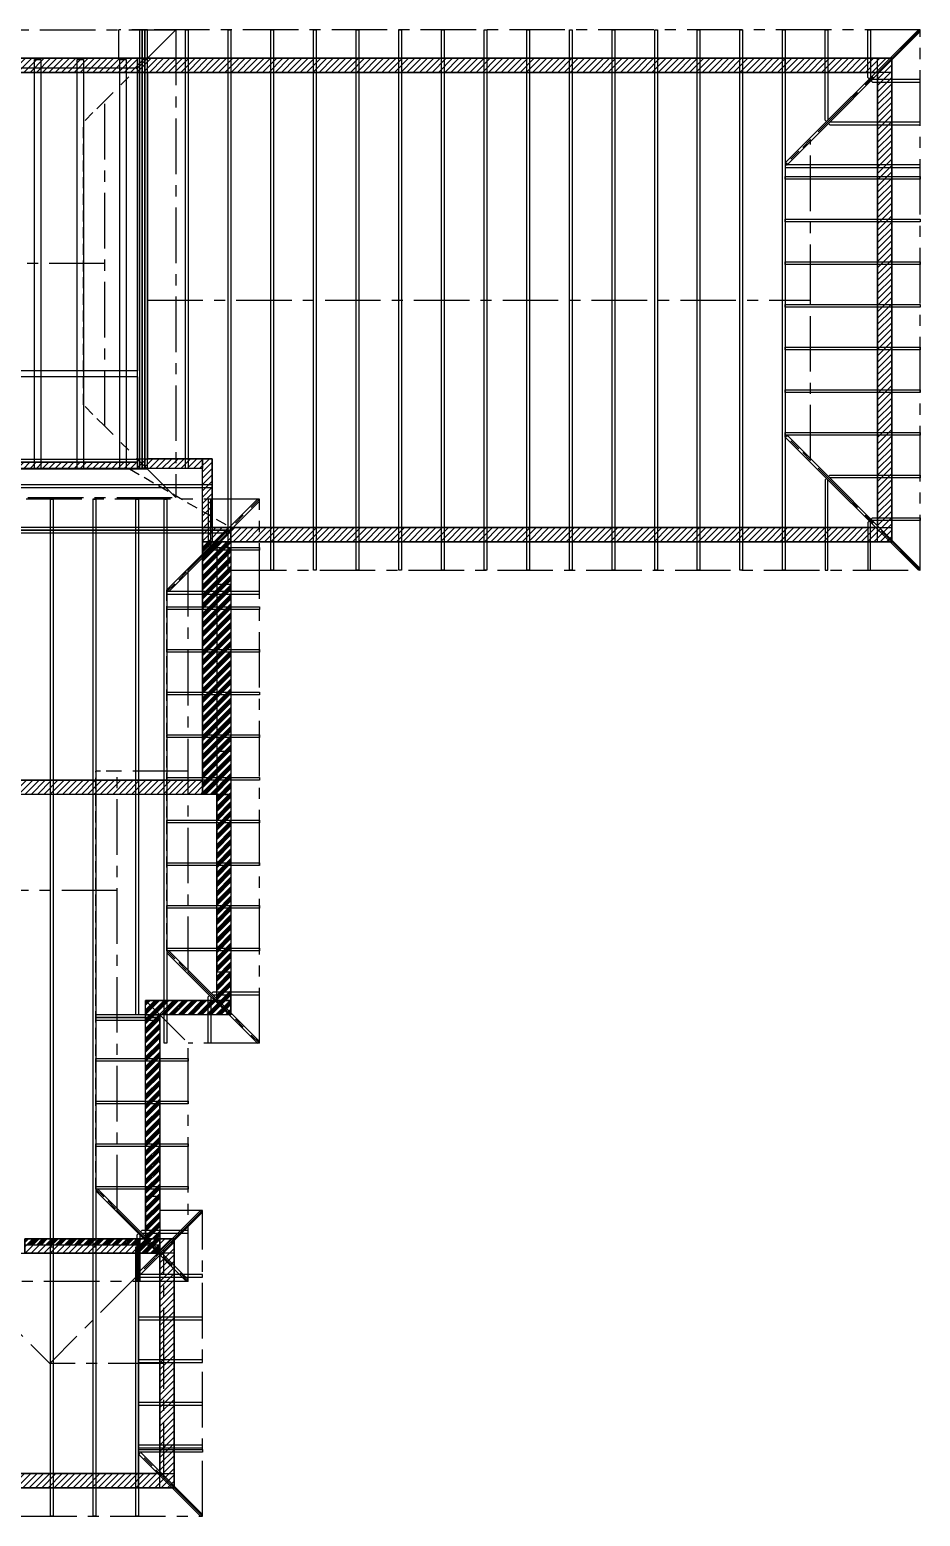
# Model space of a CAD drawing. Header units: inches. Extents: x -1180 to 1932, y 516 to 1352.
# Drawn here: x 1430 to 1932, y 516 to 1352 of the extents above; entities that cross this region are included whole.
import ezdxf

# ---------------------------------------------------------------- set-up
doc = ezdxf.new("R2010")
doc.units = ezdxf.units.IN
doc.header["$LTSCALE"] = 25
doc.header["$MEASUREMENT"] = 0
doc.linetypes.add('CENTER', pattern=[2, 1.25, -0.25, 0.25, -0.25])
doc.linetypes.add('HIDDEN', pattern=[0.375, 0.25, -0.125])
for name, color, linetype in [('1WEXTERIOR', 150, 'Continuous'), ('1WFIXTURES', 3, 'Continuous'), ('1WINTERIOR', 4, 'Continuous'), ('2FTRUSS', 30, 'Continuous'), ('2WEXTERIOR', 190, 'Continuous'), ('3droof', 200, 'Continuous'), ('RBearing', 53, 'Continuous'), ('ROOF', 7, 'CENTER'), ('RTRUSS', 30, 'Continuous')]:
    doc.layers.add(name, color=color, linetype=linetype)
pattern_1 = [(45, (1053.153, 923.9576), (-2.65165, 2.65165), []), (45, (1054.037, 923.9576), (-2.65165, 2.65165), []), (45, (1054.921, 923.9576), (-2.65165, 2.65165), []), (45, (1055.805, 923.9576), (-2.65165, 2.65165), [])]

msp = doc.modelspace()

# ---------------------------------------------------------------- hatches: boundary and pattern name
at = {"layer": '1WFIXTURES'}
h = msp.add_hatch(dxfattribs=at)
h.set_pattern_fill('ANSI31', color=256, scale=20)
h.paths.add_polyline_path([(1527.67545, 1064.10261), (1915.67545, 1064.10261), (1915.67545, 1336.10261), (651.67545, 1336.10261), (651.67545, 1248.10261), (787.67545, 1248.10261), (787.67545, 1160.10261), (795.67545, 1160.10261), (795.67545, 1256.10261), (659.67545, 1256.10261), (659.67545, 1328.10261), (1907.67545, 1328.10261), (1907.67545, 1072.10261), (1527.67545, 1072.10261)])
h = msp.add_hatch(dxfattribs=at)
h.set_pattern_fill('ANSI31', color=256, scale=20)
h.paths.add_polyline_path([(1527.67545, 1072.10261), (1527.67545, 1105.35261), (1252.17545, 1105.35261), (1252.17545, 1108.85261), (1491.17545, 1108.85261), (1491.17545, 1110.85261), (1533.17545, 1110.85261), (1533.17545, 1072.10261)])
h = msp.add_hatch(dxfattribs=at)
h.set_pattern_fill('ANSI34', color=2, scale=5)
h.paths.add_polyline_path([(1495.67545, 672.10261), (1495.67545, 806.10261), (1535.67545, 806.10261), (1535.67545, 922.10261), (1527.67545, 922.10261), (1527.67545, 1064.10261), (1543.67545, 1064.10261), (1543.67545, 798.10261), (1503.67545, 798.10261), (1503.67545, 672.10261)])
h = msp.add_hatch(dxfattribs=at)
h.set_pattern_fill('ANSI31', color=256, scale=20)
h.paths.add_polyline_path([(1379.67545, 930.10261), (1527.67545, 930.10261), (1527.67545, 922.10261), (1379.67545, 922.10261)])
h = msp.add_hatch(dxfattribs=at)
h.set_pattern_fill('ANSI31', color=256, scale=20)
h.paths.add_polyline_path([(759.67545, 752.10261), (751.67545, 752.10261), (751.67545, 532.10261), (1511.67545, 532.10261), (1511.67545, 672.10261), (1427.67545, 672.10261), (1427.67545, 664.10261), (1503.67545, 664.10261), (1503.67545, 540.10261), (759.67545, 540.10261)])
at = {"layer": 'RTRUSS'}
h = msp.add_hatch(dxfattribs=at)
h.set_pattern_fill('ANSI34', color=2, scale=5)
h.set_pattern_definition(pattern_1)
h.paths.add_polyline_path([(1427.67545, 672.10261), (1503.67545, 672.10261), (1503.67545, 668.60261), (1427.67545, 668.60261)])
h = msp.add_hatch(dxfattribs=at)
h.set_pattern_fill('ANSI34', color=2, scale=5)
h.set_pattern_definition(pattern_1)
h.paths.add_polyline_path([(1491.67545, 664.10261), (1503.67545, 664.10261), (1503.67545, 668.60261), (1491.67545, 668.60261)])

# ---------------------------------------------------------------- linework, layer by layer
at = {"layer": '1WEXTERIOR'}
for p, q in [((651.67545, 1336.10261), (1915.67545, 1336.10261)), ((1915.67545, 1336.10261), (1915.67545, 1064.10261)), ((1333.67545, 1328.10261), (1491.17545, 1328.10261)), ((1496.67545, 1328.10261), (1907.67545, 1328.10261)), ((1907.67545, 1328.10261), (1907.67545, 1072.10261)), ((1527.67545, 1072.10261), (1527.67545, 930.10261)), ((1907.67545, 1072.10261), (1527.67545, 1072.10261)), ((1915.67545, 1064.10261), (1535.67545, 1064.10261)), ((1535.67545, 1064.10261), (1535.67545, 922.10261)), ((1543.67545, 1064.10261), (1543.67545, 1040.10261)), ((1543.67545, 1040.10261), (1535.67545, 1040.10261)), ((1543.67545, 946.10261), (1535.67545, 946.10261)), ((1543.67545, 946.10261), (1543.67545, 922.10261)), ((1527.67545, 930.10261), (1392.92545, 930.10261)), ((1543.67545, 922.10261), (1379.67545, 922.10261)), ((1543.67545, 822.10261), (1535.67545, 822.10261)), ((1535.67545, 806.10261), (1535.67545, 822.10261)), ((1543.67545, 798.10261), (1543.67545, 822.10261)), ((1495.67545, 798.10261), (1495.67545, 806.10261)), ((1535.67545, 806.10261), (1495.67545, 806.10261)), ((1543.67545, 798.10261), (1495.67545, 798.10261)), ((1495.67545, 696.10261), (1495.67545, 672.10261)), ((1495.67545, 696.10261), (1503.67545, 696.10261)), ((1503.67545, 696.10261), (1503.67545, 672.10261)), ((1427.67545, 672.10261), (1511.67545, 672.10261)), ((1511.67545, 672.10261), (1511.67545, 532.10261)), ((1419.67545, 664.10261), (1503.67545, 664.10261)), ((1503.67545, 664.10261), (1503.67545, 540.10261)), ((1503.67545, 540.10261), (1333.67545, 540.10261)), ((1511.67545, 532.10261), (751.67545, 532.10261))]:
    msp.add_line(p, q, dxfattribs=at)
at = {"layer": '1WEXTERIOR', "linetype": 'HIDDEN'}
for p, q in [((1543.67545, 1040.10261), (1543.67545, 946.10261)), ((1535.67545, 922.10261), (1535.67545, 822.10261)), ((1543.67545, 922.10261), (1543.67545, 822.10261)), ((1495.67545, 696.10261), (1495.67545, 798.10261)), ((1503.67545, 696.10261), (1503.67545, 798.10261))]:
    msp.add_line(p, q, dxfattribs=at)
at = {"layer": '1WFIXTURES'}
for points in [[(1527.67545, 1064.10261), (1915.67545, 1064.10261), (1915.67545, 1336.10261), (651.67545, 1336.10261), (651.67545, 1248.10261), (787.67545, 1248.10261), (787.67545, 1160.10261), (795.67545, 1160.10261), (795.67545, 1256.10261), (659.67545, 1256.10261), (659.67545, 1328.10261), (1907.67545, 1328.10261), (1907.67545, 1072.10261), (1527.67545, 1072.10261)], [(1527.67545, 1072.10261), (1527.67545, 1105.35261), (1252.17545, 1105.35261), (1252.17545, 1108.85261), (1491.17545, 1108.85261), (1491.17545, 1110.85261), (1533.17545, 1110.85261), (1533.17545, 1072.10261)], [(1379.67545, 930.10261), (1527.67545, 930.10261), (1527.67545, 922.10261), (1379.67545, 922.10261)], [(759.67545, 752.10261), (751.67545, 752.10261), (751.67545, 532.10261), (1511.67545, 532.10261), (1511.67545, 672.10261), (1427.67545, 672.10261), (1427.67545, 664.10261), (1503.67545, 664.10261), (1503.67545, 540.10261), (759.67545, 540.10261)]]:
    msp.add_lwpolyline(points, close=True, dxfattribs=at)
at = {"layer": '1WFIXTURES', "color": 2}
msp.add_lwpolyline([(1495.67545, 672.10261), (1495.67545, 806.10261), (1535.67545, 806.10261), (1535.67545, 922.10261), (1527.67545, 922.10261), (1527.67545, 1064.10261), (1543.67545, 1064.10261), (1543.67545, 798.10261), (1503.67545, 798.10261), (1503.67545, 672.10261)], close=True, dxfattribs=at)
at = {"layer": '1WINTERIOR'}
for p, q in [((1491.17545, 1328.10261), (1491.17545, 1160.35261)), ((1496.67545, 1328.10261), (1496.67545, 1110.85261)), ((1491.17545, 1156.85261), (1257.67545, 1156.85261)), ((1491.17545, 1160.35261), (1371.67545, 1160.35261)), ((1491.17545, 1156.85261), (1491.17545, 1108.85261)), ((1491.17545, 1108.85261), (1257.67545, 1108.85261)), ((1527.67545, 1105.35261), (1349.17545, 1105.35261)), ((1533.17545, 1110.85261), (1496.67545, 1110.85261)), ((1527.67545, 1072.10261), (1527.67545, 1105.35261)), ((1533.17545, 1072.10261), (1533.17545, 1110.85261))]:
    msp.add_line(p, q, dxfattribs=at)
at = {"layer": '2FTRUSS'}
for points in [[(1433.17545, 1335.35261), (1436.67545, 1335.35261), (1436.67545, 1105.10261), (1433.17545, 1105.10261)], [(1457.17545, 1335.35261), (1460.67545, 1335.35261), (1460.67545, 1105.10261), (1457.17545, 1105.10261)], [(1481.17545, 1335.35261), (1484.67545, 1335.35261), (1484.67545, 1105.10261), (1481.17545, 1105.10261)]]:
    msp.add_lwpolyline(points, close=True, dxfattribs=at)
at = {"layer": '2WEXTERIOR'}
for p, q in [((1252.17545, 1336.10261), (1496.67545, 1336.10261)), ((1257.67545, 1330.60261), (1491.17545, 1330.60261)), ((1491.17545, 1110.60261), (1491.17545, 1330.60261)), ((1496.67545, 1105.10261), (1496.67545, 1336.10261)), ((1257.67545, 1110.60261), (1491.17545, 1110.60261)), ((1329.42545, 1105.10261), (1496.67545, 1105.10261))]:
    msp.add_line(p, q, dxfattribs=at)
at = {"layer": '3droof', "color": 53, "extrusion": (1, 0, 0), "elevation": 1543.67545}
msp.add_lwpolyline([(1072.10261, 127.375), (1072.10261, 127.375)], dxfattribs=at)
at = {"layer": '3droof', "color": 53}
msp.add_lwpolyline([(1511.67545, 532.10261), (1491.67545, 532.10261), (1491.67545, 672.10261), (1511.67545, 672.10261)], close=True, dxfattribs=at)
at = {"layer": 'RBearing', "color": 53}
for points in [[(1491.17545, 1328.10261), (1257.67545, 1328.10261), (1257.67545, 1336.10261), (1491.17545, 1336.10261)], [(1855.67545, 1328.10261), (1491.17545, 1328.10261), (1491.17545, 1336.10261), (1855.67545, 1336.10261)], [(1915.67545, 1328.10261), (1855.67545, 1328.10261), (1855.67545, 1336.10261), (1915.67545, 1336.10261)], [(1907.67545, 1064.10261), (1907.67545, 1336.10261), (1915.67545, 1336.10261), (1915.67545, 1064.10261)], [(1252.17545, 1108.85261), (1491.17545, 1108.85261), (1491.17545, 1105.35261), (1252.17545, 1105.35261)], [(1491.17545, 1110.85261), (1527.67545, 1110.85261), (1527.67545, 1105.35261), (1491.17545, 1105.35261)], [(1533.17545, 1110.85261), (1533.17545, 1064.10261), (1527.67545, 1064.10261), (1527.67545, 1110.85261)], [(1527.67545, 1072.10261), (1543.67545, 1072.10261), (1543.67545, 1064.10261), (1527.67545, 1064.10261)], [(1543.67545, 1072.10261), (1855.67545, 1072.10261), (1855.67545, 1064.10261), (1543.67545, 1064.10261)], [(1855.67545, 1072.10261), (1915.67545, 1072.10261), (1915.67545, 1064.10261), (1855.67545, 1064.10261)], [(1527.67545, 922.10261), (1527.67545, 1064.10261), (1543.67545, 1064.10261), (1543.67545, 922.10261)], [(1379.67545, 930.10261), (1527.67545, 930.10261), (1527.67545, 922.10261), (1379.67545, 922.10261)], [(1491.67545, 664.10261), (1427.67545, 664.10261), (1427.67545, 672.10261), (1491.67545, 672.10261)], [(1427.67545, 672.10261), (1503.67545, 672.10261), (1503.67545, 664.10261), (1427.67545, 664.10261)], [(1511.67545, 664.10261), (1491.67545, 664.10261), (1491.67545, 672.10261), (1511.67545, 672.10261)], [(1503.67545, 532.10261), (1503.67545, 672.10261), (1511.67545, 672.10261), (1511.67545, 532.10261)], [(1257.67545, 540.10261), (1491.67545, 540.10261), (1491.67545, 532.10261), (1257.67545, 532.10261)], [(1491.67545, 540.10261), (1511.67545, 540.10261), (1511.67545, 532.10261), (1491.67545, 532.10261)]]:
    msp.add_lwpolyline(points, close=True, dxfattribs=at)
at = {"layer": 'RBearing', "color": 2}
for points in [[(1535.67545, 806.10261), (1535.67545, 922.10261), (1543.67545, 922.10261), (1543.67545, 806.10261)], [(1495.67545, 806.10261), (1543.67545, 806.10261), (1543.67545, 798.10261), (1495.67545, 798.10261)], [(1495.67545, 672.10261), (1495.67545, 798.10261), (1503.67545, 798.10261), (1503.67545, 672.10261)]]:
    msp.add_lwpolyline(points, close=True, dxfattribs=at)
at = {"layer": 'ROOF'}
for p, q in [((1236.17545, 1352.10261), (1512.67545, 1352.10261)), ((1512.67545, 1352.10261), (1472.67545, 1312.10261)), ((1931.67545, 1352.10261), (1480.67545, 1352.10261)), ((1480.67545, 1336.10261), (1480.67545, 1352.10261)), ((1512.67545, 1352.10261), (1512.67545, 1089.10261)), ((1931.67545, 1352.10261), (1869.92545, 1290.35261)), ((1931.67545, 1048.10261), (1931.67545, 1352.10261)), ((1472.67545, 1129.10261), (1472.67545, 1312.10261)), ((1869.92545, 1200.10261), (1869.92545, 1290.35261)), ((1472.67545, 1220.60261), (1310.07545, 1220.60261)), ((1496.67545, 1200.10261), (1869.92545, 1200.10261)), ((1869.92545, 1109.85261), (1869.92545, 1200.10261)), ((1512.67545, 1089.10261), (1472.67545, 1129.10261)), ((1931.67545, 1048.10261), (1869.92545, 1109.85261)), ((1329.42545, 1089.10261), (1512.67545, 1089.10261)), ((1559.67545, 1088.10261), (1357.07061, 1088.10261)), ((1519.67545, 1048.10261), (1559.67545, 1088.10261)), ((1559.67545, 782.10261), (1559.67545, 1088.10261)), ((1519.67545, 822.10261), (1519.67545, 1048.10261)), ((1543.67545, 1048.10261), (1931.67545, 1048.10261)), ((1519.67545, 935.10261), (1479.67545, 935.10261)), ((1479.67545, 688.10261), (1479.67545, 935.10261)), ((1479.67545, 868.10261), (1345.42545, 868.10261)), ((1519.67545, 822.10261), (1559.67545, 782.10261)), ((1495.67545, 806.10261), (1519.67545, 782.10261)), ((1559.67545, 782.10261), (1519.67545, 782.10261)), ((1519.67545, 648.10261), (1519.67545, 782.10261)), ((1527.67545, 688.10261), (1441.67545, 602.10261)), ((1479.67545, 688.10261), (1519.67545, 648.10261)), ((1527.67545, 688.10261), (1503.67545, 688.10261)), ((1527.67545, 516.10261), (1527.67545, 688.10261)), ((1505.92545, 602.10261), (1505.92545, 666.35261)), ((1395.67545, 648.10261), (1441.67545, 602.10261)), ((1519.67545, 648.10261), (1395.67545, 648.10261)), ((1505.92545, 602.10261), (1441.67545, 602.10261)), ((1505.92545, 537.85261), (1505.92545, 602.10261)), ((1527.67545, 516.10261), (1505.92545, 537.85261)), ((675.67545, 516.10261), (1527.67545, 516.10261))]:
    msp.add_line(p, q, dxfattribs=at)
at = {"layer": 'ROOF', "linetype": 'HIDDEN'}
for p, q in [((1472.67545, 1312.10261), (1460.67545, 1300.10261)), ((1460.67545, 1141.10261), (1460.67545, 1300.10261)), ((1869.92545, 1290.35261), (1855.67545, 1276.10261)), ((1855.67545, 1276.10261), (1855.67545, 1124.10261)), ((1472.67545, 1129.10261), (1460.67545, 1141.10261)), ((1869.92545, 1109.85261), (1855.67545, 1124.10261)), ((1507.67545, 1036.10261), (1519.67545, 1048.10261)), ((1507.67545, 834.10261), (1507.67545, 1036.10261)), ((1467.67545, 700.10261), (1467.67545, 935.10261)), ((1479.67545, 935.10261), (1467.67545, 935.10261)), ((1507.67545, 834.10261), (1519.67545, 822.10261)), ((1467.67545, 700.10261), (1479.67545, 688.10261)), ((1505.92545, 666.35261), (1491.67545, 652.10261)), ((1491.67545, 652.10261), (1491.67545, 552.10261)), ((1505.92545, 537.85261), (1491.67545, 552.10261))]:
    msp.add_line(p, q, dxfattribs=at)
at = {"layer": 'ROOF', "color": 7, "linetype": 'HIDDEN'}
msp.add_line((1486.6573, 1105.10261, 141.125), (1543.67545, 1072.10261, 127.375), dxfattribs=at)
at = {"layer": 'RTRUSS'}
for points in [[(1492.17545, 1105.35261), (1493.67545, 1105.35261), (1493.67545, 1352.10261), (1492.17545, 1352.10261)], [(1493.67545, 1105.35261), (1495.17545, 1105.35261), (1495.17545, 1352.10261), (1493.67545, 1352.10261)], [(1495.17545, 1105.35261), (1496.67545, 1105.35261), (1496.67545, 1352.10261), (1495.17545, 1352.10261)], [(1518.17545, 1352.10261), (1519.67545, 1352.10261), (1519.67545, 1105.35261), (1518.17545, 1105.35261)], [(1542.17545, 1352.10261), (1543.67545, 1352.10261), (1543.67545, 1048.10261), (1542.17545, 1048.10261)], [(1566.17545, 1352.10261), (1567.67545, 1352.10261), (1567.67545, 1048.10261), (1566.17545, 1048.10261)], [(1590.17545, 1352.10261), (1591.67545, 1352.10261), (1591.67545, 1048.10261), (1590.17545, 1048.10261)], [(1614.17545, 1352.10261), (1615.67545, 1352.10261), (1615.67545, 1048.10261), (1614.17545, 1048.10261)], [(1638.17545, 1352.10261), (1639.67545, 1352.10261), (1639.67545, 1048.10261), (1638.17545, 1048.10261)], [(1662.17545, 1352.10261), (1663.67545, 1352.10261), (1663.67545, 1048.10261), (1662.17545, 1048.10261)], [(1686.17545, 1352.10261), (1687.67545, 1352.10261), (1687.67545, 1048.10261), (1686.17545, 1048.10261)], [(1710.17545, 1352.10261), (1711.67545, 1352.10261), (1711.67545, 1048.10261), (1710.17545, 1048.10261)], [(1734.17545, 1352.10261), (1735.67545, 1352.10261), (1735.67545, 1048.10261), (1734.17545, 1048.10261)], [(1758.17545, 1352.10261), (1759.67545, 1352.10261), (1759.67545, 1048.10261), (1758.17545, 1048.10261)], [(1782.17545, 1352.10261), (1783.67545, 1352.10261), (1783.67545, 1048.10261), (1782.17545, 1048.10261)], [(1806.17545, 1352.10261), (1807.67545, 1352.10261), (1807.67545, 1048.10261), (1806.17545, 1048.10261)], [(1830.17545, 1352.10261), (1831.67545, 1352.10261), (1831.67545, 1048.10261), (1830.17545, 1048.10261)], [(1854.17545, 1352.10261), (1855.67545, 1352.10261), (1855.67545, 1048.10261), (1854.17545, 1048.10261)], [(1855.67545, 1276.10261), (1856.73611, 1276.10261), (1931.67545, 1351.04195), (1930.61479, 1352.10261), (1855.67545, 1277.16327)], [(1878.92545, 1300.41327), (1878.17545, 1301.16327), (1878.17545, 1352.10261), (1879.67545, 1352.10261), (1879.67545, 1301.16327)], [(1902.92545, 1324.41327), (1902.17545, 1325.16327), (1902.17545, 1352.10261), (1903.67545, 1352.10261), (1903.67545, 1325.16327)], [(1903.98611, 1323.35261), (1904.73611, 1322.60261), (1931.67545, 1322.60261), (1931.67545, 1324.10261), (1904.73611, 1324.10261)], [(1879.98611, 1299.35261), (1880.73611, 1298.60261), (1931.67545, 1298.60261), (1931.67545, 1300.10261), (1880.73611, 1300.10261)], [(1855.67545, 1276.10261), (1855.67545, 1274.60261), (1931.67545, 1274.60261), (1931.67545, 1276.10261)], [(1855.67545, 1268.10261), (1855.67545, 1269.60261), (1931.67545, 1269.60261), (1931.67545, 1268.10261)], [(1855.67545, 1244.10261), (1855.67545, 1245.60261), (1931.67545, 1245.60261), (1931.67545, 1244.10261)], [(1855.67545, 1220.10261), (1855.67545, 1221.60261), (1931.67545, 1221.60261), (1931.67545, 1220.10261)], [(1855.67545, 1196.10261), (1855.67545, 1197.60261), (1931.67545, 1197.60261), (1931.67545, 1196.10261)], [(1855.67545, 1172.10261), (1855.67545, 1173.60261), (1931.67545, 1173.60261), (1931.67545, 1172.10261)], [(1855.67545, 1148.10261), (1855.67545, 1149.60261), (1931.67545, 1149.60261), (1931.67545, 1148.10261)], [(1855.67545, 1124.10261), (1855.67545, 1125.60261), (1931.67545, 1125.60261), (1931.67545, 1124.10261)], [(1855.67545, 1124.10261), (1856.73611, 1124.10261), (1931.67545, 1049.16327), (1930.61479, 1048.10261), (1855.67545, 1123.04195)], [(1329.42545, 1096.10261), (1329.42545, 1094.60261), (1533.17545, 1094.60261), (1533.17545, 1096.10261)], [(1878.92545, 1099.79195), (1878.17545, 1099.04195), (1878.17545, 1048.10261), (1879.67545, 1048.10261), (1879.67545, 1099.04195)], [(1879.98611, 1100.85261), (1880.73611, 1101.60261), (1931.67545, 1101.60261), (1931.67545, 1100.10261), (1880.73611, 1100.10261)], [(1442.17545, 1088.10261), (1443.67545, 1088.10261), (1443.67545, 648.10261), (1442.17545, 648.10261)], [(1466.17545, 1088.10261), (1467.67545, 1088.10261), (1467.67545, 648.10261), (1466.17545, 648.10261)], [(1490.17545, 1088.10261), (1491.67545, 1088.10261), (1491.67545, 798.10261), (1490.17545, 798.10261)], [(1506.17545, 1088.10261), (1507.67545, 1088.10261), (1507.67545, 782.10261), (1506.17545, 782.10261)], [(1507.67545, 1036.10261), (1507.67545, 1037.16327), (1558.61479, 1088.10261), (1559.67545, 1087.04195), (1508.73611, 1036.10261)], [(1531.67545, 1061.16327), (1532.42545, 1061.91327), (1532.42545, 1088.10261), (1530.92545, 1088.10261), (1530.92545, 1061.91327)], [(1329.42545, 1072.10261), (1329.42545, 1070.60261), (1543.67545, 1070.60261), (1543.67545, 1072.10261)], [(1329.42545, 1070.60261), (1329.42545, 1069.10261), (1543.67545, 1069.10261), (1543.67545, 1070.60261)], [(1902.92545, 1075.79195), (1902.17545, 1075.04195), (1902.17545, 1048.10261), (1903.67545, 1048.10261), (1903.67545, 1075.04195)], [(1903.98611, 1076.85261), (1904.73611, 1077.60261), (1931.67545, 1077.60261), (1931.67545, 1076.10261), (1904.73611, 1076.10261)], [(1532.73611, 1060.10261), (1533.48611, 1060.85261), (1559.67545, 1060.85261), (1559.67545, 1059.35261), (1533.48611, 1059.35261)], [(1507.67545, 1036.10261), (1507.67545, 1034.60261), (1559.67545, 1034.60261), (1559.67545, 1036.10261)], [(1507.67545, 1026.10261), (1507.67545, 1027.60261), (1559.67545, 1027.60261), (1559.67545, 1026.10261)], [(1507.67545, 1002.10261), (1507.67545, 1003.60261), (1559.67545, 1003.60261), (1559.67545, 1002.10261)], [(1507.67545, 978.10261), (1507.67545, 979.60261), (1559.67545, 979.60261), (1559.67545, 978.10261)], [(1507.67545, 954.10261), (1507.67545, 955.60261), (1559.67545, 955.60261), (1559.67545, 954.10261)], [(1507.67545, 930.10261), (1507.67545, 931.60261), (1559.67545, 931.60261), (1559.67545, 930.10261)], [(1507.67545, 906.10261), (1507.67545, 907.60261), (1559.67545, 907.60261), (1559.67545, 906.10261)], [(1507.67545, 882.10261), (1507.67545, 883.60261), (1559.67545, 883.60261), (1559.67545, 882.10261)], [(1507.67545, 858.10261), (1507.67545, 859.60261), (1559.67545, 859.60261), (1559.67545, 858.10261)], [(1507.67545, 834.10261), (1507.67545, 835.60261), (1559.67545, 835.60261), (1559.67545, 834.10261)], [(1507.67545, 834.10261), (1507.67545, 833.04195), (1558.61479, 782.10261), (1559.67545, 783.16327), (1508.73611, 834.10261)], [(1531.67545, 809.04195), (1532.42545, 808.29195), (1532.42545, 782.10261), (1530.92545, 782.10261), (1530.92545, 808.29195)], [(1532.73611, 810.10261), (1533.48611, 809.35261), (1559.67545, 809.35261), (1559.67545, 810.85261), (1533.48611, 810.85261)], [(1467.67545, 798.10261), (1467.67545, 796.60261), (1503.67545, 796.60261), (1503.67545, 798.10261)], [(1467.67545, 796.60261), (1467.67545, 795.10261), (1503.67545, 795.10261), (1503.67545, 796.60261)], [(1467.67545, 772.10261), (1467.67545, 773.60261), (1519.67545, 773.60261), (1519.67545, 772.10261)], [(1467.67545, 748.10261), (1467.67545, 749.60261), (1519.67545, 749.60261), (1519.67545, 748.10261)], [(1467.67545, 724.10261), (1467.67545, 725.60261), (1519.67545, 725.60261), (1519.67545, 724.10261)], [(1467.67545, 700.10261), (1467.67545, 701.60261), (1519.67545, 701.60261), (1519.67545, 700.10261)], [(1467.67545, 700.10261), (1467.67545, 699.04195), (1518.61479, 648.10261), (1519.67545, 649.16327), (1468.73611, 700.10261)], [(1491.67545, 652.10261), (1491.67545, 653.16327), (1526.61479, 688.10261), (1527.67545, 687.04195), (1492.73611, 652.10261)], [(1427.67545, 672.10261), (1503.67545, 672.10261), (1503.67545, 668.60261), (1427.67545, 668.60261)], [(1491.67545, 675.04195), (1492.42545, 674.29195), (1492.42545, 648.10261), (1490.92545, 648.10261), (1490.92545, 674.29195)], [(1492.73611, 676.10261), (1493.48611, 675.35261), (1519.67545, 675.35261), (1519.67545, 676.85261), (1493.48611, 676.85261)], [(1442.17545, 667.60261), (1443.67545, 667.60261), (1443.67545, 516.10261), (1442.17545, 516.10261)], [(1466.17545, 667.60261), (1467.67545, 667.60261), (1467.67545, 516.10261), (1466.17545, 516.10261)], [(1490.17545, 667.60261), (1491.67545, 667.60261), (1491.67545, 516.10261), (1490.17545, 516.10261)], [(1491.67545, 664.10261), (1503.67545, 664.10261), (1503.67545, 668.60261), (1491.67545, 668.60261)], [(1491.67545, 652.10261), (1491.67545, 650.60261), (1527.67545, 650.60261), (1527.67545, 652.10261)], [(1491.67545, 628.10261), (1491.67545, 626.60261), (1527.67545, 626.60261), (1527.67545, 628.10261)], [(1491.67545, 604.10261), (1491.67545, 602.60261), (1527.67545, 602.60261), (1527.67545, 604.10261)], [(1491.67545, 580.10261), (1491.67545, 578.60261), (1527.67545, 578.60261), (1527.67545, 580.10261)], [(1491.67545, 556.10261), (1491.67545, 554.60261), (1527.67545, 554.60261), (1527.67545, 556.10261)], [(1491.67545, 552.10261), (1491.67545, 553.60261), (1527.67545, 553.60261), (1527.67545, 552.10261)], [(1491.67545, 552.10261), (1491.67545, 551.04195), (1526.61479, 516.10261), (1527.67545, 517.16327), (1492.73611, 552.10261)]]:
    msp.add_lwpolyline(points, close=True, dxfattribs=at)

doc.saveas('drawing.dxf')
